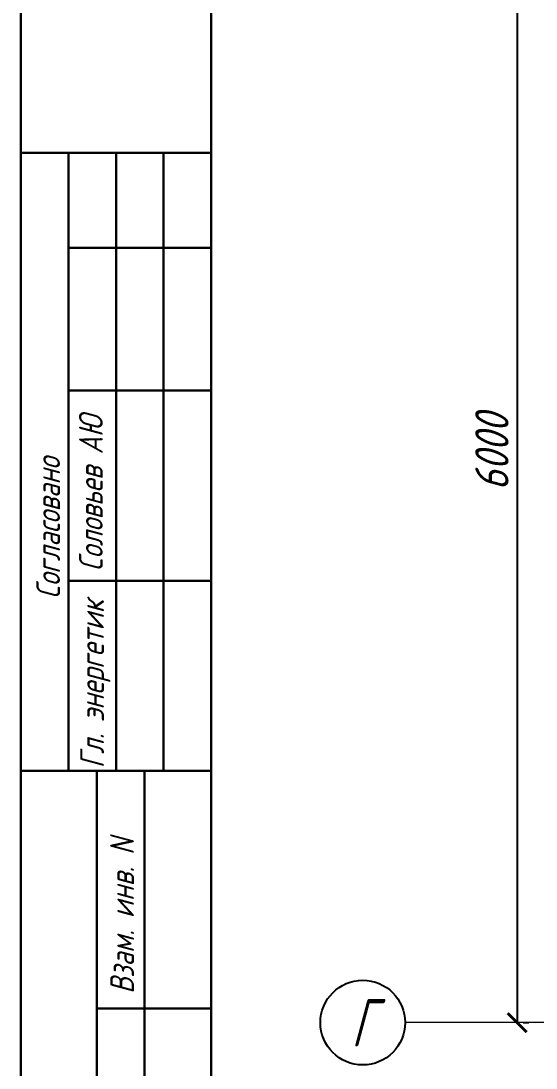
# Model space of a CAD drawing. Header units: millimetres. Extents: x 409 to 1826, y -2285 to 789.
# Drawn here: x 410.2 to 464.4, y 253.7 to 363.9 of the extents above; entities that cross this region are included whole.
import ezdxf
from ezdxf.enums import TextEntityAlignment as Align

# ---------------------------------------------------------------- set-up
doc = ezdxf.new("R2010")
doc.units = ezdxf.units.MM
doc.linetypes.add('осевая', pattern=[50.8, 31.75, -6.35, 6.35, -6.35])
for name, color, linetype, lineweight in [('1-основная - 053', 2, 'Continuous', 53), ('1-основная-05', 2, 'Continuous', 50), ('3 Тонк - 0.25', 140, 'Continuous', 25), ('7-тонкая.текст-02', 4, 'Continuous', 30), ('Архитек.-025', 140, 'Continuous', 25), ('Общ_Осевая', 1, 'осевая', 15)]:
    doc.layers.add(name, color=color, linetype=linetype, lineweight=lineweight)
doc.styles.add('2-3.5', font='simplex.shx', dxfattribs={"width": 0.8, "oblique": 15, "height": 3.5})
doc.styles.add('2н', font='simplex.shx', dxfattribs={"width": 0.8, "oblique": 15, "height": 3.5})
doc.styles.add('CS_Gost2304', font='CS_Gost2304.shx', dxfattribs={"width": 0.8, "oblique": 15})
doc.styles.add('GOST тип А', font='GOST_A.TTF', dxfattribs={"oblique": 15})
doc.dimstyles.new('Засечки-50', dxfattribs={"dimtxt": 2.5, "dimasz": 2, "dimexe": 1.25, "dimexo": 0.625, "dimgap": 0.9, "dimtad": 1, "dimdec": 0, "dimlfac": 50, "dimtxsty": '2-3.5', "dimblk": 'ARCHTICK', "dimcen": 2.5, "dimadec": 0, "dimazin": 0, "dimtfac": 1, "dimtdec": 0, "dimtmove": 0, "dimatfit": 3, "dimldrblk": 'DOTSMALL', "dimfxl": 1.25, "dimarcsym": 0})

# ---------------------------------------------------------------- blocks, each defined once
blk = doc.blocks.new('_ArchTick')
at = {"color": 0, "linetype": 'ByBlock', "const_width": 0.15}
blk.add_lwpolyline([(-0.5, -0.5), (0.5, 0.5)], dxfattribs=at)
blk = doc.blocks.new('*D80')
at = {"color": 0, "lineweight": -2}
for p, q in [((462.42, 378.52), (462.42, 258.52)), ((463.05, 378.52), (463.67, 378.52)), ((463.05, 258.52), (463.67, 258.52))]:
    blk.add_line(p, q, dxfattribs=at)
at = {"layer": 'Defpoints', "color": 0}
for p in [(462.42, 378.52), (462.42, 258.52), (462.42, 258.52)]:
    blk.add_point(p, dxfattribs=at)
at = {"color": 0, "lineweight": -2, "xscale": 2, "yscale": 2, "zscale": 2}
for p, rotation in [((462.42, 378.52), 90), ((462.42, 258.52), 270)]:
    blk.add_blockref('_ArchTick', p, dxfattribs=dict(at, rotation=rotation))
at = {"color": 0, "insert": (459.77, 318.52), "char_height": 3.5, "attachment_point": 5, "rotation": 90, "style": '2н'}
blk.add_mtext('6000', dxfattribs=at)
blk = doc.blocks.new('_DotSmall')
at = {"color": 0, "linetype": 'ByBlock', "const_width": 0.5}
blk.add_lwpolyline([(-0.0625, 0, 1), (0.0625, 0, 1)], format="xyb", close=True, dxfattribs=at)

msp = doc.modelspace()

# ---------------------------------------------------------------- linework, layer by layer
msp.add_circle((446.188, 258.521), 4.455)
at = {"layer": '1-основная - 053', "color": 7, "lineweight": 30}
for p, q in [((430.25, 285), (430.25, 350)), ((430.244, 200), (430.244, 285))]:
    msp.add_line(p, q, dxfattribs=at)
at = {"layer": '1-основная - 053', "color": 7, "linetype": 'Continuous', "lineweight": 30}
msp.add_line((430.244, 285), (418.244, 285), dxfattribs=at)
at = {"layer": '1-основная-05', "color": 7, "lineweight": 30}
for p, q in [((430.25, 350), (410.25, 350)), ((410.25, 350), (410.25, 285)), ((415.25, 350), (415.25, 285)), ((415.288, 340), (430.25, 340)), ((415.25, 325), (430.25, 325)), ((415.288, 305), (430.25, 305)), ((410.25, 285), (430.25, 285)), ((418.244, 285), (418.244, 200)), ((423.244, 285), (423.244, 200)), ((418.244, 260), (430.244, 260))]:
    msp.add_line(p, q, dxfattribs=at)
msp.add_lwpolyline([(430.25, 200), (1456.25, 200), (1456.25, 784), (430.25, 784)], close=True, dxfattribs=at)
at = {"layer": '3 Тонк - 0.25', "color": 7, "lineweight": 30}
for p, q in [((420.25, 350), (420.25, 285)), ((425.25, 350), (425.25, 285))]:
    msp.add_line(p, q, dxfattribs=at)
at = {"layer": 'Архитек.-025', "color": 7, "lineweight": 30}
msp.add_lwpolyline([(410.25, 195), (1461.25, 195), (1461.25, 789), (410.25, 789)], close=True, dxfattribs=at)
at = {"layer": 'Общ_Осевая', "color": 7}
msp.add_line((518.469, 258.521), (450.643, 258.521), dxfattribs=at)

# ---------------------------------------------------------------- texts
at = {"style": 'CS_Gost2304', "oblique": 15, "width": 0.8}
msp.add_text('Г', height=5, dxfattribs=at).set_placement((446.188, 258.521), align=Align.MIDDLE)
at = {"layer": '7-тонкая.текст-02', "color": 7, "lineweight": 30, "ltscale": 0.6, "style": 'GOST тип А', "oblique": 15}
for s, p in [('Соловьев АЮ', (418.854, 305.994)), ('Гл. энергетик', (418.98, 285.272))]:
    msp.add_text(s, height=2.5, rotation=90, dxfattribs=at).set_placement(p)
at = {"layer": '7-тонкая.текст-02', "color": 7, "lineweight": 30, "style": 'GOST тип А', "oblique": 15}
for s, p in [('Согласовано', (414.363, 303.089)), ('Взам. инв. N', (422.138, 261.549))]:
    msp.add_text(s, height=2.5, rotation=90, dxfattribs=at).set_placement(p)

# ---------------------------------------------------------------- dimensions: what is measured, and where the dimension line sits
at = {"color": 7}
dim = msp.add_linear_dim(base=(462.422, 258.521), p1=(462.422, 378.521), p2=(462.422, 258.521), angle=270, dimstyle='Засечки-50', override={"dimtxsty": '2н'}, dxfattribs=at)
dim.commit()
dim.dimension.update_dxf_attribs({"geometry": '*D80', "text_midpoint": (462.422, 318.521), "dimtype": 160})

doc.saveas('drawing.dxf')
